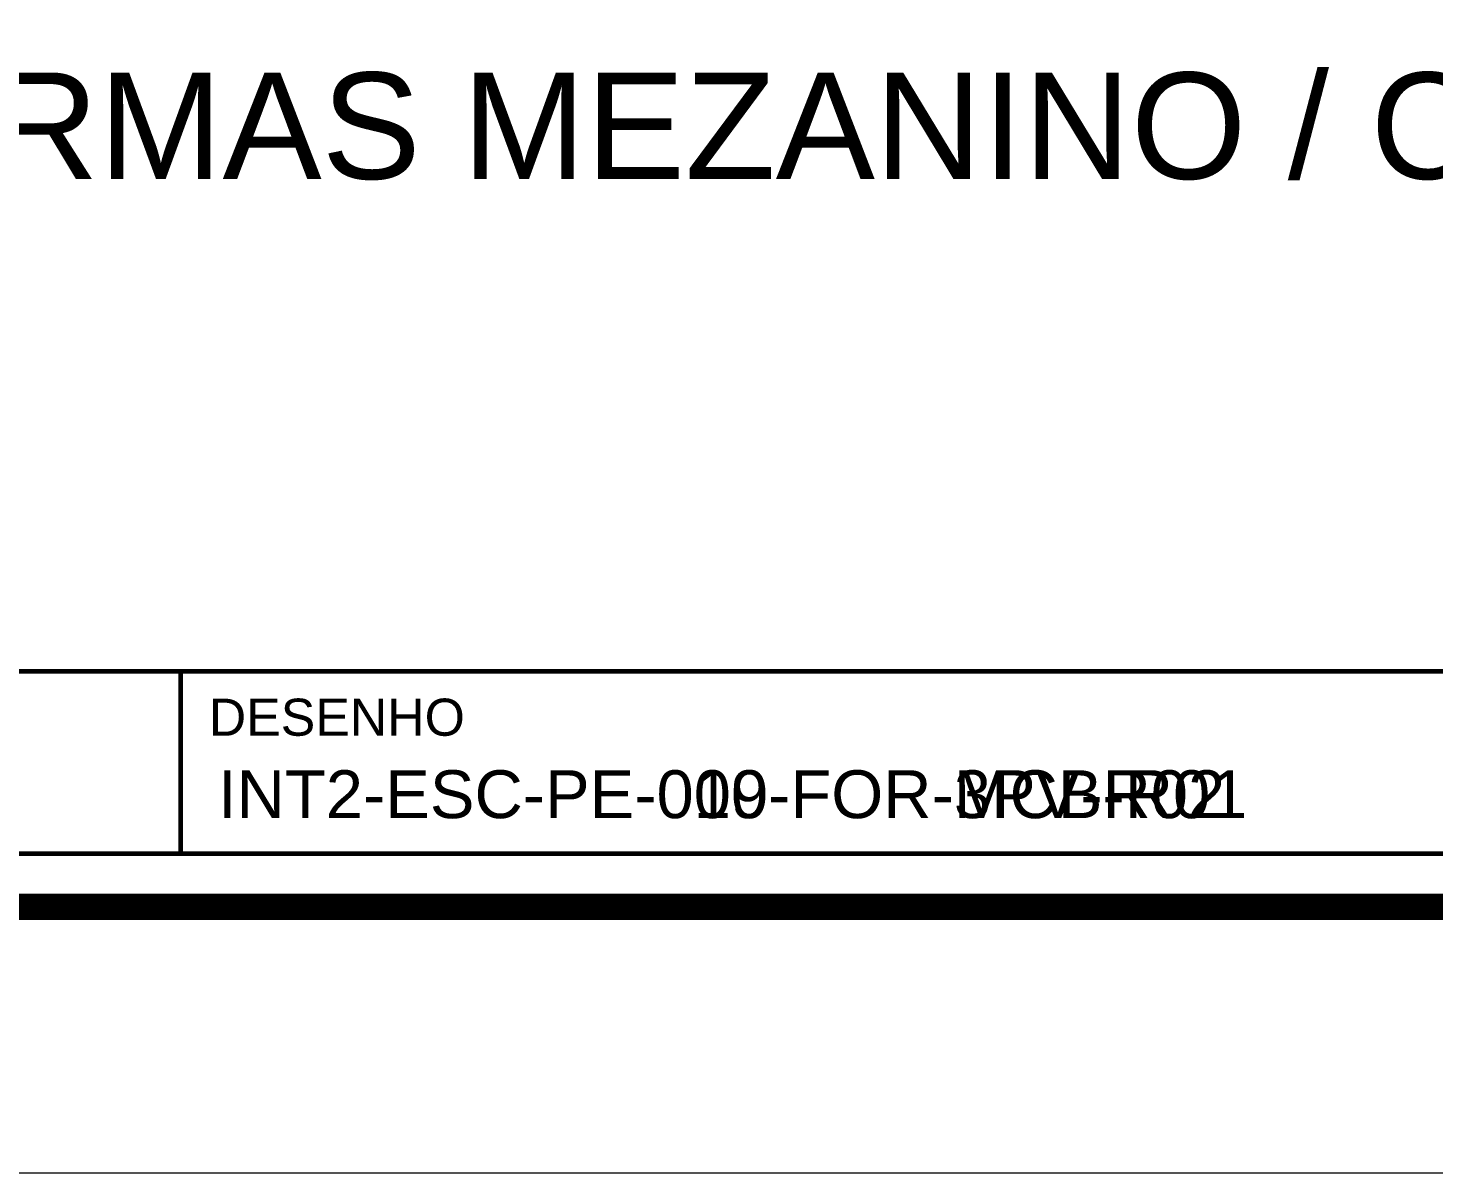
# Model space of a CAD drawing. Extents: x 84.4 to 131.9, y 120 to 149.7.
# Drawn here: x 125.211 to 127.853, y 119.994 to 122.145 of the extents above; entities that cross this region are included whole.
import ezdxf

# ---------------------------------------------------------------- set-up
doc = ezdxf.new("R2010")
doc.units = 0
doc.header["$MEASUREMENT"] = 0
for name, color, linetype, lineweight in [('A-2', 2, 'CONTINUOUS', 20), ('FOL-02', 2, 'CONTINUOUS', 20), ('FOL-08', 8, 'CONTINUOUS', 60), ('T-4', 4, 'CONTINUOUS', 40)]:
    doc.layers.add(name, color=color, linetype=linetype, lineweight=lineweight)
doc.styles.add('TQS_ARIAL', font='arial.ttf')

msp = doc.modelspace()

# ---------------------------------------------------------------- linework, layer by layer
at = {"layer": 'FOL-02'}
msp.add_lwpolyline([(131.8582519, 119.9936593), (131.8582519, 149.6936593), (84.3582519, 149.6936593), (84.3582519, 119.9936593)], close=True, dxfattribs=at)
at = {"layer": 'FOL-08', "linetype": 'Continuous'}
for p, q in [((129.6832519, 120.9359243), (122.7082519, 120.9359243)), ((129.6832519, 120.9359243), (122.7082519, 120.9359243)), ((125.4982519, 120.5936593), (125.4982519, 120.9359243)), ((125.4982519, 120.5936593), (125.4982519, 120.9359243)), ((122.8582534, 120.5936593), (129.6832519, 120.5936593)), ((122.8582534, 120.5936593), (129.6832519, 120.5936593))]:
    msp.add_line(p, q, dxfattribs=at)
at = {"layer": 'FOL-08', "const_width": 0.05}
msp.add_lwpolyline([(131.3582519, 149.1936593), (85.6082519, 149.1936593), (85.6082519, 120.4936593), (131.3582519, 120.4936593)], close=True, dxfattribs=at)

# ---------------------------------------------------------------- texts
at = {"layer": 'A-2', "linetype": 'Continuous', "style": 'TQS_ARIAL'}
for s, height, p in [('DESENHO', 0.0696975, (125.5505209, 120.8151988)), ('DESENHO', 0.0696975, (125.5505209, 120.8151988)), ('INT2-ESC-PE-010-FOR-MCB-R01', 0.09, (125.5679624, 120.6603123)), ('INT2-ESC-PE-009-FOR-3PV-R02', 0.09, (125.5679624, 120.6603123))]:
    msp.add_text(s, height=height, dxfattribs=at).set_placement(p)
at = {"layer": 'T-4', "linetype": 'Continuous', "style": 'TQS_ARIAL'}
msp.add_text('PLANTA DE FORMAS MEZANINO / COBERTURA ', height=0.2, dxfattribs=at).set_placement((123.1238495, 121.8616554))

doc.saveas('drawing.dxf')
